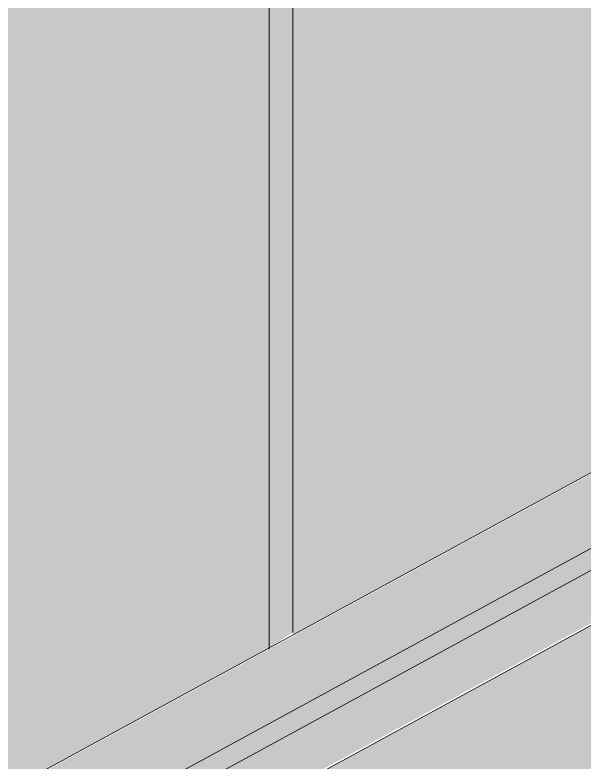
# Model space of a CAD drawing. Header units: inches. Extents: x 27328 to 120839, y -4075 to 4147.
# Drawn here: x 33459.7 to 33481.6, y 1780.65 to 1809.4 of the extents above; entities that cross this region are included whole.
import ezdxf

# ---------------------------------------------------------------- set-up
doc = ezdxf.new("R2010")
doc.units = ezdxf.units.IN
doc.header["$MEASUREMENT"] = 0
doc.layers.add('S-BEAM', color=12, linetype='Continuous', lineweight=9)
doc.layers.add('S-COLS', color=52, linetype='Continuous', lineweight=9)

# ---------------------------------------------------------------- blocks, each defined once
blk = doc.blocks.new('Girt_Z - 8_D-707857-Axon - Looking North East')
at = {"layer": 'S-BEAM'}
for points in [[(31903.407, 929.035), (34078.95, 2112.961), (34078.53, 2113.575), (31903.407, 929.878)], [(31903.407, 929.878), (34076.049, 2112.226), (34073.235, 2113.557), (31903.407, 932.74)], [(31903.407, 926.995), (34078.95, 2110.921), (34078.95, 2112.961), (31903.407, 929.035)]]:
    blk.add_hatch(color=256, dxfattribs=at).paths.add_polyline_path(points, flags=0)
for p, q in [((31903.407, 929.878), (34078.53, 2113.575)), ((34073.146, 2113.56), (31903.407, 932.792)), ((31903.407, 929.035), (34078.95, 2112.961)), ((31903.407, 926.921), (34078.902, 2110.821))]:
    blk.add_line(p, q, dxfattribs=at)

msp = doc.modelspace()

# ---------------------------------------------------------------- hatches: boundary and pattern name
at = {"layer": 'S-COLS'}
h = msp.add_hatch(color=256, dxfattribs=at)
h.paths.add_polyline_path([(33470.392, 1744.219), (33482.666, 1751.123), (33482.666, 1774.395), (33470.392, 1767.662), (33470.392, 1744.603)], flags=0)
h.paths.add_polyline_path([(33470.392, 1768.834), (33482.666, 1775.513), (33482.666, 1786.355), (33470.392, 1779.675)], flags=0)
h.paths.add_polyline_path([(33470.392, 1785.539), (33482.666, 1792.218), (33482.666, 1825.808), (33480.874, 1826.744), (33471.308, 1821.538), (33471.11, 1816.042), (33470.392, 1815.225), (33470.392, 1792.04)], flags=0)
h = msp.add_hatch(color=256, dxfattribs=at)
h.paths.add_polyline_path([(33453.528, 1735.599), (33469.478, 1744.279), (33469.478, 1767.218), (33452.195, 1757.759), (33453.526, 1735.642)], flags=0)
h.paths.add_polyline_path([(33452.126, 1758.893), (33469.478, 1768.336), (33469.478, 1779.178), (33451.494, 1769.391), (33452.063, 1759.951)], flags=0)
h.paths.add_polyline_path([(33451.153, 1775.069), (33469.478, 1785.041), (33469.478, 1815.244), (33464.509, 1817.838), (33454.943, 1812.632), (33454.745, 1807.136), (33454.168, 1806.614), (33453.149, 1806.319), (33449.146, 1808.408), (33451.015, 1777.354)], flags=0)
h = msp.add_hatch(color=256, dxfattribs=at)
h.paths.add_polyline_path([(33470.392, 1744.219), (33470.392, 1767.716), (33469.478, 1767.164), (33469.602, 1744.347), (33470.01, 1744.399), (33470.38, 1744.224)], flags=0)
h.paths.add_polyline_path([(33469.478, 1768.336), (33470.392, 1768.834), (33470.392, 1779.675), (33469.478, 1779.178), (33469.478, 1775.335)], flags=0)
h.paths.add_polyline_path([(33469.478, 1785.041), (33470.392, 1785.63), (33470.392, 1815.47), (33469.478, 1815.102), (33469.478, 1785.73)], flags=0)

# ---------------------------------------------------------------- linework, layer by layer
for p, q in [((33470.392, 1785.63), (33470.392, 1815.47)), ((33469.478, 1815.244), (33469.478, 1784.993))]:
    msp.add_line(p, q, dxfattribs=at)

# ---------------------------------------------------------------- block references
at = {"layer": 'S-BEAM'}
msp.add_blockref('Girt_Z - 8_D-707857-Axon - Looking North East', (0, 0), dxfattribs=at)

doc.saveas('drawing.dxf')
